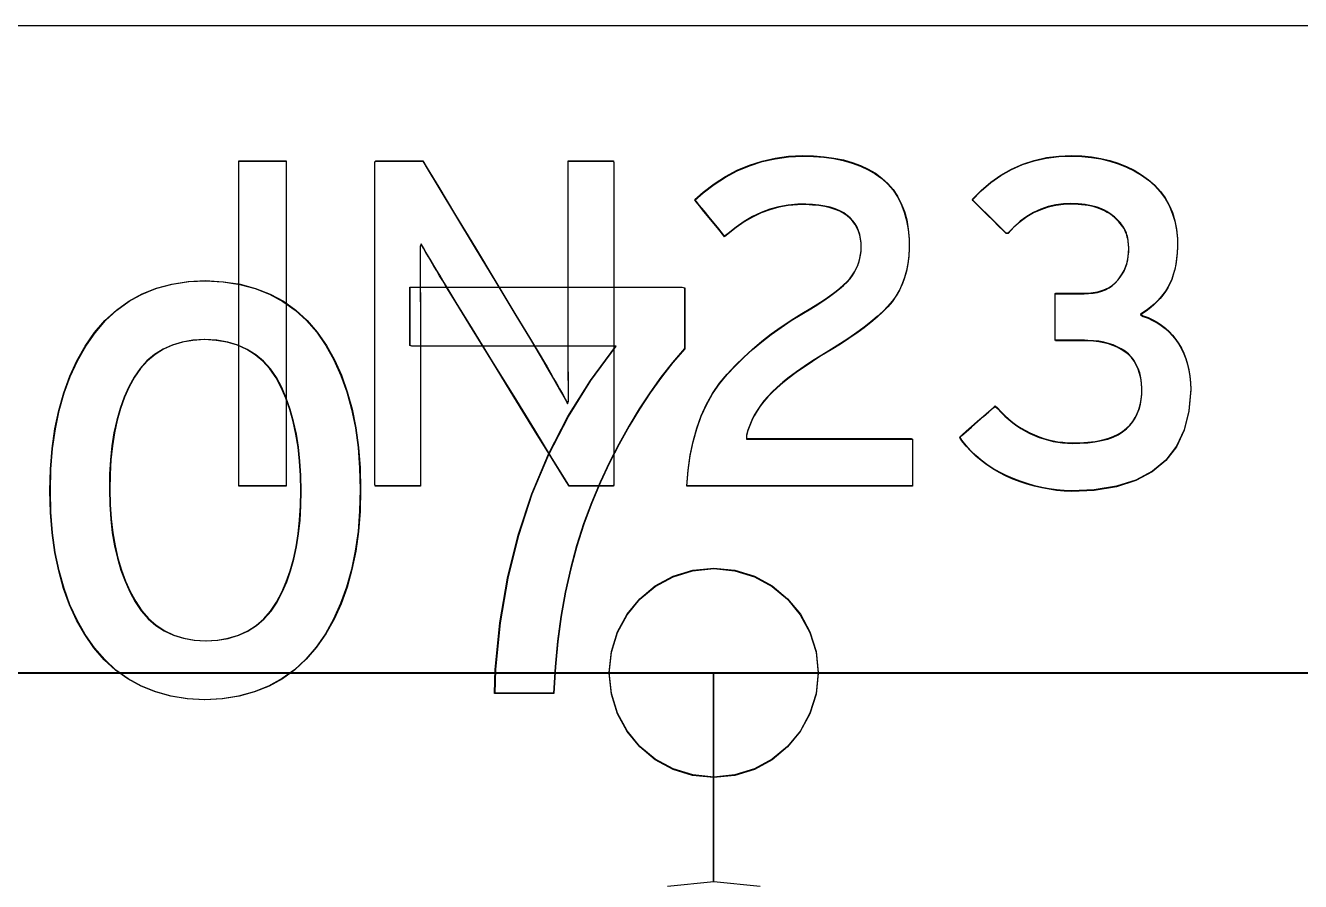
# Model space of a CAD drawing. Extents: x 1 to 47.7, y 0.2 to 35.
# Drawn here: x 41.6067 to 41.9118, y 12.1399 to 12.3447 of the extents above; entities that cross this region are included whole.
import ezdxf

# ---------------------------------------------------------------- set-up
doc = ezdxf.new("R2010")
doc.units = 0
doc.header["$MEASUREMENT"] = 0
for name, color, linetype in [('5_1___24__TARGET_LEDS___12', 7, 'CONTINUOUS'), ('6_2___8__INDEPENDENT_INPUT', 7, 'CONTINUOUS'), ('6_3___8__OPTOISO_INDEPENDE', 7, 'CONTINUOUS'), ('6_4___24__OPTOISO_INDEPEND', 7, 'CONTINUOUS'), ('6_5___8__INDEPENDENT_INPUT', 7, 'CONTINUOUS'), ('6_6___8__INDEPENDENT_INPUT', 7, 'CONTINUOUS'), ('6_7___8__OPTOISO_INDEPENDE', 7, 'CONTINUOUS'), ('6_8___8__OPTOISO_INDEPENDE', 7, 'CONTINUOUS'), ('8_0_____DWG', 7, 'CONTINUOUS')]:
    doc.layers.add(name, color=color, linetype=linetype)

msp = doc.modelspace()

# ---------------------------------------------------------------- linework, layer by layer
at = {"layer": '5_1___24__TARGET_LEDS___12'}
for points in [[(41.6578, 12.2345), (41.6578, 12.31225), (41.66908, 12.31225), (41.66908, 12.2345), (41.6578, 12.2345)], [(41.47141, 12.1398), (41.47141, 12.18979), (41.7714, 12.18977)], [(41.7714, 12.1398), (41.7714, 12.18979), (42.0714, 12.18977)]]:
    msp.add_lwpolyline(points, dxfattribs=at)
for points in [[(41.73679, 12.2345), (41.73569, 12.23628), (41.73277, 12.24103), (41.72857, 12.24786), (41.72362, 12.2559), (41.71848, 12.26424), (41.7137, 12.27202), (41.7098, 12.27835), (41.70735, 12.28234), (41.70656, 12.28363), (41.70583, 12.28484), (41.70512, 12.28603), (41.70444, 12.28717), (41.70378, 12.28829), (41.70314, 12.28937), (41.70253, 12.29042), (41.70194, 12.29143), (41.70138, 12.29241), (41.70115, 12.29178), (41.70115, 12.28991), (41.70115, 12.28798), (41.70116, 12.28599), (41.70117, 12.28394), (41.70119, 12.28183), (41.7012, 12.27966), (41.70122, 12.27743), (41.70125, 12.27514), (41.70125, 12.27371), (41.70125, 12.2701), (41.70125, 12.26465), (41.70125, 12.25811), (41.70125, 12.2512), (41.70125, 12.24466), (41.70125, 12.23922), (41.70125, 12.2356), (41.70124, 12.2345), (41.70074, 12.2345), (41.69959, 12.2345), (41.69801, 12.2345), (41.69618, 12.2345), (41.69431, 12.2345), (41.69259, 12.2345), (41.69123, 12.2345), (41.69043, 12.2345), (41.69029, 12.23505), (41.69029, 12.24009), (41.69029, 12.24925), (41.69029, 12.26114), (41.69029, 12.27433), (41.69029, 12.28743), (41.69029, 12.29901), (41.69029, 12.30767), (41.69029, 12.312), (41.69051, 12.31225), (41.69146, 12.31225), (41.69295, 12.31225), (41.69479, 12.31225), (41.69676, 12.31225), (41.69865, 12.31225), (41.70027, 12.31225), (41.70139, 12.31225), (41.70181, 12.31225), (41.70285, 12.31052), (41.70564, 12.3059), (41.70965, 12.29925), (41.71436, 12.29143), (41.71926, 12.28331), (41.72383, 12.27574), (41.72754, 12.26958), (41.72988, 12.2657), (41.73067, 12.26438), (41.73152, 12.26293), (41.73232, 12.26154), (41.7331, 12.26019), (41.73383, 12.2589), (41.73454, 12.25766), (41.7352, 12.25646), (41.73584, 12.25532), (41.73644, 12.25422), (41.73667, 12.25485), (41.73665, 12.25678), (41.73663, 12.25876), (41.73661, 12.26079), (41.7366, 12.26289), (41.73659, 12.26503), (41.73658, 12.26723), (41.73657, 12.26948), (41.73657, 12.27179), (41.73657, 12.27321), (41.73657, 12.27681), (41.73657, 12.28223), (41.73657, 12.28875), (41.73657, 12.29562), (41.73657, 12.30214), (41.73657, 12.30756), (41.73657, 12.31116), (41.73658, 12.31225), (41.73709, 12.31225), (41.73823, 12.31225), (41.73982, 12.31225), (41.74165, 12.31225), (41.74352, 12.31225), (41.74523, 12.31225), (41.74659, 12.31225), (41.7474, 12.31225), (41.74753, 12.3117), (41.74753, 12.30667), (41.74753, 12.2975), (41.74753, 12.28561), (41.74753, 12.27242), (41.74753, 12.25933), (41.74753, 12.24774), (41.74753, 12.23908), (41.74753, 12.23475), (41.74733, 12.2345), (41.74645, 12.2345), (41.74505, 12.2345), (41.74334, 12.2345), (41.7415, 12.2345), (41.73973, 12.2345), (41.73823, 12.2345), (41.73718, 12.2345)], [(41.76495, 12.2345), (41.76527, 12.23823), (41.76578, 12.24177), (41.76648, 12.24512), (41.76737, 12.24827), (41.76844, 12.25124), (41.7697, 12.25402), (41.77116, 12.2566), (41.77279, 12.259), (41.77462, 12.2612), (41.77657, 12.26327), (41.77861, 12.26527), (41.78072, 12.2672), (41.78291, 12.26905), (41.78518, 12.27082), (41.78754, 12.27252), (41.78997, 12.27415), (41.79249, 12.2757), (41.79468, 12.27699), (41.79631, 12.278), (41.7978, 12.27898), (41.79917, 12.27992), (41.8004, 12.28083), (41.80151, 12.28171), (41.80248, 12.28256), (41.80333, 12.28337), (41.80404, 12.28416), (41.80462, 12.28492), (41.80511, 12.28571), (41.80553, 12.2865), (41.80589, 12.28731), (41.80618, 12.28814), (41.80641, 12.28898), (41.80658, 12.28983), (41.80668, 12.2907), (41.80672, 12.29158), (41.80669, 12.29263), (41.80657, 12.29364), (41.80637, 12.2946), (41.80608, 12.2955), (41.80571, 12.29635), (41.80526, 12.29714), (41.80472, 12.29788), (41.80409, 12.29856), (41.80338, 12.29919), (41.80253, 12.29978), (41.80157, 12.30029), (41.8005, 12.30074), (41.79931, 12.30111), (41.79801, 12.30141), (41.7966, 12.30164), (41.79507, 12.30179), (41.79343, 12.30188), (41.79151, 12.30187), (41.78923, 12.30166), (41.78701, 12.30126), (41.78485, 12.30067), (41.78275, 12.29989), (41.7807, 12.29892), (41.77871, 12.29776), (41.77678, 12.2964), (41.7749, 12.29486), (41.77401, 12.29422), (41.77349, 12.29485), (41.77262, 12.29593), (41.77151, 12.2973), (41.77029, 12.2988), (41.76909, 12.30027), (41.76805, 12.30156), (41.76728, 12.3025), (41.76691, 12.30295), (41.76887, 12.30472), (41.7715, 12.30673), (41.77422, 12.30848), (41.77705, 12.30998), (41.77997, 12.3112), (41.78299, 12.31217), (41.7861, 12.31287), (41.78932, 12.31332), (41.79263, 12.3135), (41.79528, 12.31343), (41.7978, 12.31323), (41.80019, 12.3129), (41.80244, 12.31244), (41.80455, 12.31184), (41.80653, 12.31111), (41.80838, 12.31025), (41.81009, 12.30926), (41.81167, 12.30812), (41.81309, 12.3068), (41.81434, 12.30534), (41.81541, 12.30374), (41.81631, 12.302), (41.81704, 12.30012), (41.81759, 12.29809), (41.81797, 12.29592), (41.81818, 12.29361), (41.81821, 12.29139), (41.8181, 12.2895), (41.81788, 12.28769), (41.81754, 12.28596), (41.81709, 12.28433), (41.81652, 12.28278), (41.81584, 12.28132), (41.81504, 12.27995), (41.81413, 12.27866), (41.81307, 12.27744), (41.81186, 12.27621), (41.81051, 12.27497), (41.80903, 12.2737), (41.80741, 12.27243), (41.80565, 12.27114), (41.80376, 12.26983), (41.80173, 12.2685), (41.79957, 12.26717), (41.79724, 12.26575), (41.79506, 12.26436), (41.79304, 12.26301), (41.79119, 12.26172), (41.7895, 12.26046), (41.78796, 12.25925), (41.7866, 12.25808), (41.78539, 12.25696), (41.78434, 12.25587), (41.78341, 12.25477), (41.78256, 12.25366), (41.7818, 12.25252), (41.78113, 12.25137), (41.78053, 12.25021), (41.78003, 12.24902), (41.77961, 12.24782), (41.77927, 12.2466), (41.77926, 12.24578), (41.78157, 12.24578), (41.78605, 12.24578), (41.79198, 12.24578), (41.79866, 12.24578), (41.80538, 12.24578), (41.81143, 12.24578), (41.8161, 12.24578), (41.81869, 12.24578), (41.81898, 12.24565), (41.81898, 12.24484), (41.81898, 12.24347), (41.81898, 12.24173), (41.81898, 12.23982), (41.81898, 12.23795), (41.81898, 12.23631), (41.81898, 12.2351), (41.81898, 12.23453), (41.81779, 12.2345), (41.81323, 12.2345), (41.80617, 12.2345), (41.79757, 12.2345), (41.78838, 12.2345), (41.77957, 12.2345), (41.77208, 12.2345), (41.76689, 12.2345)], [(41.88558, 12.25759), (41.88514, 12.25244), (41.884, 12.2479), (41.88216, 12.24397), (41.87962, 12.24065), (41.87638, 12.23795), (41.87245, 12.23586), (41.86781, 12.23438), (41.86248, 12.23351), (41.85709, 12.23326), (41.85527, 12.23335), (41.85346, 12.23352), (41.85168, 12.23377), (41.84991, 12.23409), (41.84816, 12.2345), (41.84644, 12.23499), (41.84473, 12.23556), (41.84304, 12.23621), (41.84138, 12.23694), (41.83977, 12.23777), (41.83824, 12.23866), (41.83679, 12.23961), (41.83543, 12.24063), (41.83415, 12.24172), (41.83295, 12.24288), (41.83183, 12.2441), (41.8308, 12.24538), (41.8303, 12.2462), (41.83084, 12.24667), (41.83183, 12.24754), (41.83311, 12.24866), (41.83455, 12.24991), (41.83598, 12.25117), (41.83727, 12.25229), (41.83825, 12.25315), (41.8388, 12.25362), (41.83933, 12.25311), (41.8402, 12.25216), (41.84109, 12.25127), (41.84201, 12.25044), (41.84297, 12.24966), (41.84395, 12.24894), (41.84496, 12.24828), (41.846, 12.24768), (41.84707, 12.24713), (41.84818, 12.24664), (41.8493, 12.2462), (41.85042, 12.24583), (41.85154, 12.2455), (41.85267, 12.24524), (41.8538, 12.24503), (41.85493, 12.24488), (41.85607, 12.24479), (41.8572, 12.24475), (41.85907, 12.24478), (41.86093, 12.2449), (41.86266, 12.24511), (41.86425, 12.24541), (41.86571, 12.2458), (41.86703, 12.24627), (41.86822, 12.24684), (41.86928, 12.24749), (41.8702, 12.24824), (41.87098, 12.24902), (41.87167, 12.24987), (41.87227, 12.2508), (41.87278, 12.25179), (41.87319, 12.25285), (41.8735, 12.25398), (41.87373, 12.25518), (41.87385, 12.25645), (41.87388, 12.25778), (41.8738, 12.2591), (41.87362, 12.26033), (41.87335, 12.26148), (41.873, 12.26255), (41.87255, 12.26354), (41.87201, 12.26445), (41.87138, 12.26528), (41.87066, 12.26603), (41.86984, 12.26669), (41.86894, 12.26726), (41.86798, 12.26776), (41.86696, 12.26819), (41.86588, 12.26855), (41.86475, 12.26883), (41.86355, 12.26905), (41.8623, 12.2692), (41.86098, 12.26928), (41.86015, 12.26929), (41.85971, 12.26929), (41.8589, 12.26929), (41.85785, 12.26929), (41.85668, 12.26929), (41.85551, 12.26929), (41.85446, 12.26929), (41.85365, 12.26929), (41.85321, 12.26929), (41.85316, 12.26942), (41.85316, 12.27023), (41.85316, 12.27159), (41.85316, 12.27331), (41.85316, 12.2752), (41.85316, 12.27706), (41.85316, 12.27869), (41.85316, 12.27991), (41.85316, 12.28052), (41.85329, 12.28056), (41.85384, 12.28056), (41.85472, 12.28056), (41.8558, 12.28056), (41.85697, 12.28056), (41.8581, 12.28056), (41.85908, 12.28056), (41.85979, 12.28056), (41.8601, 12.28056), (41.86112, 12.28059), (41.86224, 12.2807), (41.86329, 12.28089), (41.86428, 12.28117), (41.86519, 12.28153), (41.86604, 12.28197), (41.86681, 12.28249), (41.86752, 12.28309), (41.86816, 12.28378), (41.86871, 12.28449), (41.8692, 12.28523), (41.86962, 12.286), (41.86997, 12.28681), (41.87025, 12.28766), (41.87047, 12.28854), (41.87063, 12.28946), (41.87072, 12.29041), (41.87074, 12.29131), (41.87073, 12.29169), (41.87071, 12.29208), (41.87068, 12.29248), (41.87063, 12.29288), (41.87057, 12.29329), (41.87049, 12.2937), (41.8704, 12.29412), (41.8703, 12.29455), (41.87018, 12.29498), (41.86999, 12.2954), (41.86978, 12.29581), (41.86955, 12.29622), (41.8693, 12.29661), (41.86902, 12.297), (41.86872, 12.29737), (41.8684, 12.29774), (41.86806, 12.29809), (41.86769, 12.29845), (41.8673, 12.29882), (41.86688, 12.29917), (41.86643, 12.2995), (41.86596, 12.29982), (41.86546, 12.30012), (41.86493, 12.3004), (41.86438, 12.30067), (41.8638, 12.30092), (41.86317, 12.30114), (41.86251, 12.30134), (41.8618, 12.30151), (41.86106, 12.30165), (41.86028, 12.30177), (41.85947, 12.30187), (41.85862, 12.30194), (41.85773, 12.30198), (41.85681, 12.302), (41.85515, 12.30194), (41.85326, 12.30169), (41.85143, 12.30127), (41.84967, 12.30067), (41.84798, 12.29989), (41.84635, 12.29893), (41.84478, 12.29779), (41.84328, 12.29647), (41.84185, 12.29497), (41.84143, 12.29496), (41.8407, 12.29568), (41.8396, 12.29676), (41.83827, 12.29807), (41.83686, 12.29945), (41.83551, 12.30078), (41.83437, 12.3019), (41.83358, 12.30268), (41.83328, 12.30297), (41.83545, 12.30519), (41.83775, 12.30715), (41.84016, 12.30885), (41.84269, 12.31028), (41.84535, 12.31145), (41.84812, 12.31235), (41.85102, 12.313), (41.85404, 12.31338), (41.85707, 12.3135), (41.85949, 12.31341), (41.86181, 12.31318), (41.86404, 12.31281), (41.86618, 12.31231), (41.86823, 12.31167), (41.87018, 12.31089), (41.87203, 12.30997), (41.8738, 12.30891), (41.87546, 12.30771), (41.87697, 12.30638), (41.87829, 12.30493), (41.87943, 12.30335), (41.88039, 12.30166), (41.88117, 12.29985), (41.88176, 12.29791), (41.88218, 12.29586), (41.88241, 12.29368), (41.88244, 12.29173), (41.88235, 12.29024), (41.8822, 12.28883), (41.88199, 12.28749), (41.88173, 12.28624), (41.8814, 12.28505), (41.88102, 12.28395), (41.88058, 12.28292), (41.88007, 12.28197), (41.87951, 12.28108), (41.87889, 12.28023), (41.87823, 12.27943), (41.87754, 12.27867), (41.87682, 12.27795), (41.87606, 12.27728), (41.87526, 12.27666), (41.87443, 12.27607), (41.87356, 12.27554), (41.87418, 12.27513), (41.87536, 12.27471), (41.87647, 12.2742), (41.87754, 12.27362), (41.87854, 12.27296), (41.87949, 12.27221), (41.88039, 12.27139), (41.88123, 12.27049), (41.88201, 12.26951), (41.88274, 12.26848), (41.88339, 12.26737), (41.88395, 12.2662), (41.88443, 12.26495), (41.88482, 12.26362), (41.88514, 12.26222), (41.88537, 12.26075), (41.88551, 12.25921)], [(41.79641, 12.18979), (41.79591, 12.18475), (41.79445, 12.18005), (41.79214, 12.17581), (41.78909, 12.17211), (41.78539, 12.16906), (41.78115, 12.16675), (41.77646, 12.1653), (41.77143, 12.16479), (41.76638, 12.1653), (41.76168, 12.16675), (41.75744, 12.16906), (41.75374, 12.17211), (41.75068, 12.17581), (41.74838, 12.18005), (41.74693, 12.18475), (41.74642, 12.18979), (41.74693, 12.19482), (41.74838, 12.19952), (41.75068, 12.20376), (41.75374, 12.20746), (41.75744, 12.21051), (41.76168, 12.21282), (41.76638, 12.21427), (41.77143, 12.21478), (41.77646, 12.21427), (41.78115, 12.21282), (41.78539, 12.21051), (41.78909, 12.20746), (41.79214, 12.20376), (41.79445, 12.19952), (41.79591, 12.19482)]]:
    msp.add_lwpolyline(points, close=True, dxfattribs=at)
at = {"layer": '6_2___8__INDEPENDENT_INPUT'}
for points in [[(41.68693, 12.2337), (41.6868, 12.22856), (41.68641, 12.22365), (41.68576, 12.21898), (41.68485, 12.21455), (41.68368, 12.21035), (41.68225, 12.2064), (41.68056, 12.20268), (41.6786, 12.19921), (41.67639, 12.19598), (41.67391, 12.19309), (41.67119, 12.19059), (41.66823, 12.18845), (41.66501, 12.18669), (41.66155, 12.1853), (41.65784, 12.18429), (41.65388, 12.18365), (41.64967, 12.18338), (41.64551, 12.18365), (41.6416, 12.18428), (41.63792, 12.18529), (41.63449, 12.18666), (41.63131, 12.1884), (41.62837, 12.19052), (41.62567, 12.193), (41.62322, 12.19586), (41.62101, 12.19904), (41.61906, 12.20247), (41.61737, 12.20614), (41.61594, 12.21007), (41.61477, 12.21424), (41.61386, 12.21866), (41.6132, 12.22334), (41.61281, 12.22826), (41.61268, 12.23343), (41.61282, 12.23859), (41.61321, 12.24352), (41.61387, 12.2482), (41.61479, 12.25264), (41.61598, 12.25684), (41.61743, 12.2608), (41.61914, 12.26452), (41.62112, 12.268), (41.62336, 12.27123), (41.62584, 12.27413), (41.62857, 12.27663), (41.63153, 12.27876), (41.63473, 12.28051), (41.63817, 12.28188), (41.64186, 12.28286), (41.64578, 12.28346), (41.64994, 12.28368), (41.65414, 12.28344), (41.6581, 12.28282), (41.6618, 12.28183), (41.66525, 12.28047), (41.66844, 12.27874), (41.67139, 12.27664), (41.67409, 12.27418), (41.67654, 12.27134), (41.67872, 12.26816), (41.68065, 12.26472), (41.68231, 12.26103), (41.68372, 12.25709), (41.68488, 12.25291), (41.68578, 12.24848), (41.68642, 12.2438), (41.6868, 12.23888)], [(41.76454, 12.26742), (41.76167, 12.26409), (41.7589, 12.26058), (41.75623, 12.25687), (41.75366, 12.25297), (41.75118, 12.24888), (41.7488, 12.24459), (41.74652, 12.24011), (41.74434, 12.23544), (41.74226, 12.23055), (41.74036, 12.22546), (41.73868, 12.22019), (41.73722, 12.21475), (41.73598, 12.20914), (41.73495, 12.20335), (41.73414, 12.19739), (41.73355, 12.19125), (41.73318, 12.18494), (41.73264, 12.18494), (41.73119, 12.18494), (41.72912, 12.18494), (41.72669, 12.18494), (41.7242, 12.18494), (41.72192, 12.18494), (41.72013, 12.18494), (41.7191, 12.18494), (41.71925, 12.19066), (41.72038, 12.20178), (41.72221, 12.21249), (41.72476, 12.22278), (41.72801, 12.23266), (41.73197, 12.24212), (41.73665, 12.25117), (41.74203, 12.25981), (41.74811, 12.26803), (41.74623, 12.26803), (41.7412, 12.26803), (41.73401, 12.26803), (41.72562, 12.26803), (41.71698, 12.26803), (41.70907, 12.26803), (41.70284, 12.26803), (41.69926, 12.26803), (41.69877, 12.26817), (41.69877, 12.26919), (41.69877, 12.27097), (41.69877, 12.27323), (41.69877, 12.2757), (41.69877, 12.2781), (41.69877, 12.28015), (41.69877, 12.28159), (41.69877, 12.28212), (41.70129, 12.28212), (41.70798, 12.28212), (41.71757, 12.28212), (41.72876, 12.28212), (41.74027, 12.28212), (41.75082, 12.28212), (41.75912, 12.28212), (41.76388, 12.28212), (41.76454, 12.28198), (41.76454, 12.28091), (41.76454, 12.27906), (41.76454, 12.2767), (41.76454, 12.27412), (41.76454, 12.27162), (41.76454, 12.26948), (41.76454, 12.26798)], [(41.6727, 12.23343), (41.67263, 12.23705), (41.67241, 12.24051), (41.67205, 12.24383), (41.67154, 12.24699), (41.67088, 12.25), (41.67008, 12.25285), (41.66913, 12.25556), (41.66804, 12.25811), (41.66678, 12.26048), (41.66532, 12.26259), (41.66366, 12.26441), (41.66181, 12.26597), (41.65977, 12.26724), (41.65754, 12.26824), (41.65511, 12.26897), (41.65249, 12.26941), (41.64967, 12.26959), (41.6469, 12.26942), (41.64432, 12.26897), (41.64194, 12.26826), (41.63973, 12.26727), (41.63772, 12.26601), (41.6359, 12.26448), (41.63427, 12.26268), (41.63283, 12.2606), (41.63156, 12.25827), (41.63044, 12.25578), (41.62948, 12.25311), (41.62867, 12.25029), (41.62801, 12.2473), (41.62751, 12.24415), (41.62715, 12.24083), (41.62696, 12.23735), (41.62691, 12.2337), (41.62699, 12.2301), (41.62722, 12.22666), (41.6276, 12.22337), (41.62814, 12.22024), (41.62882, 12.21726), (41.62967, 12.21445), (41.63066, 12.21178), (41.6318, 12.20928), (41.63309, 12.20689), (41.63455, 12.20471), (41.63619, 12.20282), (41.63802, 12.20121), (41.64004, 12.1999), (41.64223, 12.19886), (41.64462, 12.19812), (41.64719, 12.19766), (41.64994, 12.19748), (41.65276, 12.19766), (41.65537, 12.19811), (41.65779, 12.19885), (41.66001, 12.19987), (41.66203, 12.20117), (41.66386, 12.20275), (41.6655, 12.20462), (41.66693, 12.20677), (41.66816, 12.20913), (41.66923, 12.21161), (41.67015, 12.21424), (41.67093, 12.21704), (41.67157, 12.22), (41.67206, 12.22312), (41.67242, 12.2264), (41.67263, 12.22983)]]:
    msp.add_lwpolyline(points, close=True, dxfattribs=at)
at = {"layer": '6_3___8__OPTOISO_INDEPENDE'}
for points in [[(41.68693, 12.2337), (41.6868, 12.22856), (41.68641, 12.22365), (41.68576, 12.21898), (41.68485, 12.21455), (41.68368, 12.21035), (41.68225, 12.2064), (41.68056, 12.20268), (41.6786, 12.19921), (41.67639, 12.19598), (41.67391, 12.19309), (41.67119, 12.19059), (41.66823, 12.18845), (41.66501, 12.18669), (41.66155, 12.1853), (41.65784, 12.18429), (41.65388, 12.18365), (41.64967, 12.18338), (41.64551, 12.18365), (41.6416, 12.18428), (41.63792, 12.18529), (41.63449, 12.18666), (41.63131, 12.1884), (41.62837, 12.19052), (41.62567, 12.193), (41.62322, 12.19586), (41.62101, 12.19904), (41.61906, 12.20247), (41.61737, 12.20614), (41.61594, 12.21007), (41.61477, 12.21424), (41.61386, 12.21866), (41.6132, 12.22334), (41.61281, 12.22826), (41.61268, 12.23343), (41.61282, 12.23859), (41.61321, 12.24352), (41.61387, 12.2482), (41.61479, 12.25264), (41.61598, 12.25684), (41.61743, 12.2608), (41.61914, 12.26452), (41.62112, 12.268), (41.62336, 12.27123), (41.62584, 12.27413), (41.62857, 12.27663), (41.63153, 12.27876), (41.63473, 12.28051), (41.63817, 12.28188), (41.64186, 12.28286), (41.64578, 12.28346), (41.64994, 12.28368), (41.65414, 12.28344), (41.6581, 12.28282), (41.6618, 12.28183), (41.66525, 12.28047), (41.66844, 12.27874), (41.67139, 12.27664), (41.67409, 12.27418), (41.67654, 12.27134), (41.67872, 12.26816), (41.68065, 12.26472), (41.68231, 12.26103), (41.68372, 12.25709), (41.68488, 12.25291), (41.68578, 12.24848), (41.68642, 12.2438), (41.6868, 12.23888)], [(41.76454, 12.26742), (41.76167, 12.26409), (41.7589, 12.26058), (41.75623, 12.25687), (41.75366, 12.25297), (41.75118, 12.24888), (41.7488, 12.24459), (41.74652, 12.24011), (41.74434, 12.23544), (41.74226, 12.23055), (41.74036, 12.22546), (41.73868, 12.22019), (41.73722, 12.21475), (41.73598, 12.20914), (41.73495, 12.20335), (41.73414, 12.19739), (41.73355, 12.19125), (41.73318, 12.18494), (41.73264, 12.18494), (41.73119, 12.18494), (41.72912, 12.18494), (41.72669, 12.18494), (41.7242, 12.18494), (41.72192, 12.18494), (41.72013, 12.18494), (41.7191, 12.18494), (41.71925, 12.19066), (41.72038, 12.20178), (41.72221, 12.21249), (41.72476, 12.22278), (41.72801, 12.23266), (41.73197, 12.24212), (41.73665, 12.25117), (41.74203, 12.25981), (41.74811, 12.26803), (41.74623, 12.26803), (41.7412, 12.26803), (41.73401, 12.26803), (41.72562, 12.26803), (41.71698, 12.26803), (41.70907, 12.26803), (41.70284, 12.26803), (41.69926, 12.26803), (41.69877, 12.26817), (41.69877, 12.26919), (41.69877, 12.27097), (41.69877, 12.27323), (41.69877, 12.2757), (41.69877, 12.2781), (41.69877, 12.28015), (41.69877, 12.28159), (41.69877, 12.28212), (41.70129, 12.28212), (41.70798, 12.28212), (41.71757, 12.28212), (41.72876, 12.28212), (41.74027, 12.28212), (41.75082, 12.28212), (41.75912, 12.28212), (41.76388, 12.28212), (41.76454, 12.28198), (41.76454, 12.28091), (41.76454, 12.27906), (41.76454, 12.2767), (41.76454, 12.27412), (41.76454, 12.27162), (41.76454, 12.26948), (41.76454, 12.26798)], [(41.6727, 12.23343), (41.67263, 12.23705), (41.67241, 12.24051), (41.67205, 12.24383), (41.67154, 12.24699), (41.67088, 12.25), (41.67008, 12.25285), (41.66913, 12.25556), (41.66804, 12.25811), (41.66678, 12.26048), (41.66532, 12.26259), (41.66366, 12.26441), (41.66181, 12.26597), (41.65977, 12.26724), (41.65754, 12.26824), (41.65511, 12.26897), (41.65249, 12.26941), (41.64967, 12.26959), (41.6469, 12.26942), (41.64432, 12.26897), (41.64194, 12.26826), (41.63973, 12.26727), (41.63772, 12.26601), (41.6359, 12.26448), (41.63427, 12.26268), (41.63283, 12.2606), (41.63156, 12.25827), (41.63044, 12.25578), (41.62948, 12.25311), (41.62867, 12.25029), (41.62801, 12.2473), (41.62751, 12.24415), (41.62715, 12.24083), (41.62696, 12.23735), (41.62691, 12.2337), (41.62699, 12.2301), (41.62722, 12.22666), (41.6276, 12.22337), (41.62814, 12.22024), (41.62882, 12.21726), (41.62967, 12.21445), (41.63066, 12.21178), (41.6318, 12.20928), (41.63309, 12.20689), (41.63455, 12.20471), (41.63619, 12.20282), (41.63802, 12.20121), (41.64004, 12.1999), (41.64223, 12.19886), (41.64462, 12.19812), (41.64719, 12.19766), (41.64994, 12.19748), (41.65276, 12.19766), (41.65537, 12.19811), (41.65779, 12.19885), (41.66001, 12.19987), (41.66203, 12.20117), (41.66386, 12.20275), (41.6655, 12.20462), (41.66693, 12.20677), (41.66816, 12.20913), (41.66923, 12.21161), (41.67015, 12.21424), (41.67093, 12.21704), (41.67157, 12.22), (41.67206, 12.22312), (41.67242, 12.2264), (41.67263, 12.22983)]]:
    msp.add_lwpolyline(points, close=True, dxfattribs=at)
at = {"layer": '6_4___24__OPTOISO_INDEPEND'}
for points in [[(41.65781, 12.23463), (41.65781, 12.31238), (41.66909, 12.31238), (41.66909, 12.23463), (41.65781, 12.23463)], [(41.47142, 12.13994), (41.47142, 12.18992), (41.77142, 12.1899)], [(41.77142, 12.13994), (41.77142, 12.18992), (42.07141, 12.1899)], [(41.76033, 12.13882), (41.77142, 12.13994), (41.78251, 12.13882)]]:
    msp.add_lwpolyline(points, dxfattribs=at)
for points in [[(41.7368, 12.23463), (41.73571, 12.23641), (41.73279, 12.24116), (41.72858, 12.24799), (41.72364, 12.25602), (41.7185, 12.26437), (41.71371, 12.27215), (41.70981, 12.27848), (41.70736, 12.28247), (41.70657, 12.28375), (41.70584, 12.28497), (41.70513, 12.28615), (41.70445, 12.2873), (41.70379, 12.28842), (41.70315, 12.2895), (41.70254, 12.29054), (41.70196, 12.29156), (41.70139, 12.29253), (41.70116, 12.2919), (41.70116, 12.29003), (41.70117, 12.2881), (41.70117, 12.28611), (41.70118, 12.28406), (41.7012, 12.28196), (41.70122, 12.27979), (41.70124, 12.27756), (41.70126, 12.27527), (41.70127, 12.27384), (41.70127, 12.27022), (41.70127, 12.26478), (41.70127, 12.25824), (41.70127, 12.25133), (41.70127, 12.24479), (41.70127, 12.23934), (41.70127, 12.23573), (41.70126, 12.23463), (41.70075, 12.23463), (41.6996, 12.23463), (41.69802, 12.23463), (41.69619, 12.23463), (41.69432, 12.23463), (41.69261, 12.23463), (41.69125, 12.23463), (41.69044, 12.23463), (41.69031, 12.23518), (41.69031, 12.24022), (41.69031, 12.24938), (41.69031, 12.26127), (41.69031, 12.27446), (41.69031, 12.28755), (41.69031, 12.29914), (41.69031, 12.3078), (41.69031, 12.31213), (41.69053, 12.31238), (41.69147, 12.31238), (41.69296, 12.31238), (41.6948, 12.31238), (41.69677, 12.31238), (41.69867, 12.31238), (41.70028, 12.31238), (41.7014, 12.31238), (41.70182, 12.31238), (41.70287, 12.31065), (41.70565, 12.30603), (41.70966, 12.29938), (41.71438, 12.29156), (41.71928, 12.28344), (41.72384, 12.27587), (41.72755, 12.26971), (41.7299, 12.26583), (41.73069, 12.2645), (41.73153, 12.26306), (41.73234, 12.26167), (41.73311, 12.26032), (41.73385, 12.25903), (41.73455, 12.25779), (41.73522, 12.25659), (41.73585, 12.25545), (41.73645, 12.25436), (41.73668, 12.25498), (41.73666, 12.25691), (41.73664, 12.25889), (41.73663, 12.26093), (41.73661, 12.26302), (41.7366, 12.26516), (41.73659, 12.26736), (41.73659, 12.26961), (41.73659, 12.27192), (41.73659, 12.27335), (41.73659, 12.27695), (41.73659, 12.28237), (41.73659, 12.28888), (41.73659, 12.29576), (41.73659, 12.30227), (41.73659, 12.30769), (41.73659, 12.31129), (41.73659, 12.31238), (41.7371, 12.31238), (41.73825, 12.31238), (41.73983, 12.31238), (41.74166, 12.31238), (41.74353, 12.31238), (41.74525, 12.31238), (41.7466, 12.31238), (41.74741, 12.31238), (41.74755, 12.31183), (41.74755, 12.30679), (41.74755, 12.29763), (41.74755, 12.28574), (41.74755, 12.27255), (41.74755, 12.25946), (41.74755, 12.24787), (41.74755, 12.23921), (41.74755, 12.23488), (41.74734, 12.23463), (41.74646, 12.23463), (41.74507, 12.23463), (41.74335, 12.23463), (41.74152, 12.23463), (41.73975, 12.23463), (41.73824, 12.23463), (41.73719, 12.23463)], [(41.76496, 12.23463), (41.76528, 12.23836), (41.76579, 12.2419), (41.76649, 12.24524), (41.76738, 12.2484), (41.76845, 12.25137), (41.76972, 12.25414), (41.77117, 12.25673), (41.77281, 12.25913), (41.77463, 12.26133), (41.77659, 12.2634), (41.77862, 12.2654), (41.78073, 12.26733), (41.78292, 12.26918), (41.7852, 12.27096), (41.78755, 12.27266), (41.78998, 12.27428), (41.7925, 12.27584), (41.7947, 12.27712), (41.79632, 12.27813), (41.79782, 12.27911), (41.79918, 12.28005), (41.80042, 12.28096), (41.80152, 12.28184), (41.8025, 12.28269), (41.80334, 12.2835), (41.80406, 12.28428), (41.80463, 12.28505), (41.80512, 12.28583), (41.80554, 12.28663), (41.8059, 12.28744), (41.8062, 12.28827), (41.80643, 12.28911), (41.80659, 12.28996), (41.8067, 12.29083), (41.80674, 12.29171), (41.8067, 12.29276), (41.80658, 12.29377), (41.80638, 12.29473), (41.8061, 12.29563), (41.80573, 12.29648), (41.80527, 12.29727), (41.80473, 12.29801), (41.80411, 12.29869), (41.80339, 12.29932), (41.80255, 12.29991), (41.80158, 12.30042), (41.80051, 12.30087), (41.79932, 12.30124), (41.79802, 12.30154), (41.79661, 12.30177), (41.79508, 12.30192), (41.79345, 12.30201), (41.79152, 12.30199), (41.78924, 12.30179), (41.78703, 12.30139), (41.78487, 12.3008), (41.78276, 12.30002), (41.78072, 12.29904), (41.77873, 12.29788), (41.77679, 12.29653), (41.77492, 12.29499), (41.77402, 12.29435), (41.7735, 12.29498), (41.77263, 12.29606), (41.77152, 12.29743), (41.7703, 12.29892), (41.76911, 12.3004), (41.76806, 12.30169), (41.76729, 12.30263), (41.76693, 12.30308), (41.76889, 12.30485), (41.77151, 12.30686), (41.77424, 12.30861), (41.77706, 12.3101), (41.77998, 12.31133), (41.783, 12.3123), (41.78612, 12.313), (41.78933, 12.31345), (41.79264, 12.31363), (41.7953, 12.31356), (41.79782, 12.31336), (41.8002, 12.31303), (41.80245, 12.31257), (41.80456, 12.31197), (41.80654, 12.31124), (41.80839, 12.31038), (41.81011, 12.30938), (41.81169, 12.30825), (41.8131, 12.30693), (41.81435, 12.30547), (41.81542, 12.30388), (41.81632, 12.30213), (41.81705, 12.30025), (41.8176, 12.29822), (41.81799, 12.29605), (41.8182, 12.29374), (41.81823, 12.29152), (41.81812, 12.28962), (41.81789, 12.28781), (41.81756, 12.28609), (41.8171, 12.28446), (41.81653, 12.28291), (41.81585, 12.28145), (41.81506, 12.28008), (41.81414, 12.2788), (41.81308, 12.27758), (41.81187, 12.27634), (41.81053, 12.2751), (41.80904, 12.27383), (41.80742, 12.27256), (41.80567, 12.27126), (41.80377, 12.26996), (41.80174, 12.26863), (41.79958, 12.26729), (41.79726, 12.26587), (41.79507, 12.26449), (41.79305, 12.26314), (41.7912, 12.26184), (41.7895, 12.26059), (41.78797, 12.25938), (41.7866, 12.25821), (41.7854, 12.25709), (41.78436, 12.256), (41.78343, 12.2549), (41.78258, 12.25379), (41.78182, 12.25265), (41.78114, 12.2515), (41.78055, 12.25034), (41.78005, 12.24915), (41.77962, 12.24795), (41.77929, 12.24673), (41.77928, 12.24591), (41.78159, 12.24591), (41.78606, 12.24591), (41.792, 12.24591), (41.79867, 12.24591), (41.80539, 12.24591), (41.81144, 12.24591), (41.81611, 12.24591), (41.8187, 12.24591), (41.819, 12.24578), (41.819, 12.24497), (41.819, 12.2436), (41.819, 12.24186), (41.819, 12.23995), (41.819, 12.23808), (41.819, 12.23644), (41.819, 12.23523), (41.819, 12.23465), (41.8178, 12.23463), (41.81325, 12.23463), (41.80619, 12.23463), (41.79759, 12.23463), (41.7884, 12.23463), (41.77958, 12.23463), (41.7721, 12.23463), (41.7669, 12.23463)], [(41.88559, 12.25772), (41.88515, 12.25257), (41.88401, 12.24803), (41.88217, 12.2441), (41.87963, 12.24078), (41.8764, 12.23808), (41.87246, 12.23599), (41.86783, 12.23451), (41.86249, 12.23364), (41.85711, 12.23339), (41.85528, 12.23348), (41.85348, 12.23365), (41.85169, 12.2339), (41.84992, 12.23422), (41.84818, 12.23463), (41.84645, 12.23512), (41.84474, 12.23569), (41.84306, 12.23634), (41.84139, 12.23707), (41.83978, 12.23789), (41.83825, 12.23878), (41.83681, 12.23974), (41.83544, 12.24076), (41.83416, 12.24185), (41.83296, 12.243), (41.83184, 12.24422), (41.83081, 12.24551), (41.83031, 12.24633), (41.83085, 12.2468), (41.83184, 12.24766), (41.83313, 12.24879), (41.83456, 12.25004), (41.83599, 12.25129), (41.83728, 12.25242), (41.83827, 12.25328), (41.83881, 12.25375), (41.83935, 12.25324), (41.84021, 12.25229), (41.8411, 12.2514), (41.84203, 12.25057), (41.84298, 12.24979), (41.84396, 12.24907), (41.84497, 12.24841), (41.84601, 12.2478), (41.84708, 12.24726), (41.84819, 12.24677), (41.84931, 12.24633), (41.85043, 12.24595), (41.85156, 12.24563), (41.85269, 12.24537), (41.85381, 12.24516), (41.85495, 12.24501), (41.85608, 12.24492), (41.85722, 12.24488), (41.85908, 12.24491), (41.86095, 12.24503), (41.86267, 12.24524), (41.86426, 12.24554), (41.86572, 12.24593), (41.86705, 12.2464), (41.86824, 12.24697), (41.86929, 12.24762), (41.87021, 12.24837), (41.871, 12.24915), (41.87169, 12.25), (41.87229, 12.25092), (41.87279, 12.25192), (41.8732, 12.25298), (41.87352, 12.25411), (41.87374, 12.25531), (41.87387, 12.25658), (41.8739, 12.25791), (41.87381, 12.25922), (41.87363, 12.26046), (41.87337, 12.26161), (41.87301, 12.26268), (41.87256, 12.26367), (41.87202, 12.26458), (41.8714, 12.26541), (41.87067, 12.26616), (41.86986, 12.26682), (41.86896, 12.26739), (41.868, 12.26789), (41.86698, 12.26832), (41.8659, 12.26868), (41.86476, 12.26896), (41.86356, 12.26918), (41.86231, 12.26933), (41.86099, 12.2694), (41.86017, 12.26942), (41.85972, 12.26942), (41.85892, 12.26942), (41.85786, 12.26942), (41.85669, 12.26942), (41.85552, 12.26942), (41.85446, 12.26942), (41.85365, 12.26942), (41.85321, 12.26942), (41.85316, 12.26955), (41.85316, 12.27035), (41.85316, 12.27171), (41.85316, 12.27344), (41.85316, 12.27532), (41.85316, 12.27718), (41.85316, 12.27882), (41.85316, 12.28004), (41.85316, 12.28065), (41.85329, 12.28069), (41.85384, 12.28069), (41.85472, 12.28069), (41.85581, 12.28069), (41.85698, 12.28069), (41.85811, 12.28069), (41.8591, 12.28069), (41.8598, 12.28069), (41.86012, 12.28069), (41.86114, 12.28072), (41.86226, 12.28083), (41.86331, 12.28102), (41.86429, 12.2813), (41.8652, 12.28165), (41.86605, 12.28209), (41.86683, 12.28262), (41.86754, 12.28322), (41.86818, 12.28391), (41.86873, 12.28462), (41.86921, 12.28536), (41.86963, 12.28613), (41.86998, 12.28695), (41.87027, 12.28779), (41.87049, 12.28867), (41.87064, 12.28959), (41.87073, 12.29054), (41.87075, 12.29144), (41.87075, 12.29182), (41.87072, 12.29221), (41.87069, 12.29261), (41.87064, 12.29301), (41.87058, 12.29342), (41.8705, 12.29383), (41.87042, 12.29425), (41.87032, 12.29468), (41.87019, 12.29511), (41.87, 12.29553), (41.86979, 12.29594), (41.86956, 12.29635), (41.86931, 12.29674), (41.86903, 12.29713), (41.86874, 12.2975), (41.86842, 12.29787), (41.86807, 12.29822), (41.86771, 12.29858), (41.86731, 12.29895), (41.86689, 12.2993), (41.86645, 12.29963), (41.86597, 12.29995), (41.86547, 12.30025), (41.86495, 12.30053), (41.86439, 12.3008), (41.86381, 12.30105), (41.86319, 12.30127), (41.86252, 12.30146), (41.86181, 12.30163), (41.86107, 12.30178), (41.8603, 12.3019), (41.85948, 12.30199), (41.85863, 12.30206), (41.85775, 12.30211), (41.85682, 12.30213), (41.85516, 12.30207), (41.85327, 12.30182), (41.85145, 12.3014), (41.84968, 12.3008), (41.84799, 12.30002), (41.84636, 12.29906), (41.84479, 12.29792), (41.84329, 12.2966), (41.84186, 12.2951), (41.84144, 12.29509), (41.84071, 12.29581), (41.83961, 12.29689), (41.83828, 12.2982), (41.83687, 12.29958), (41.83552, 12.30091), (41.83438, 12.30203), (41.83359, 12.30281), (41.83329, 12.3031), (41.83547, 12.30532), (41.83776, 12.30728), (41.84017, 12.30897), (41.84271, 12.31041), (41.84536, 12.31158), (41.84814, 12.31248), (41.85103, 12.31313), (41.85405, 12.31351), (41.85708, 12.31362), (41.8595, 12.31354), (41.86182, 12.31331), (41.86406, 12.31294), (41.86619, 12.31244), (41.86824, 12.3118), (41.87019, 12.31102), (41.87205, 12.3101), (41.87381, 12.30904), (41.87548, 12.30784), (41.87698, 12.30651), (41.87831, 12.30506), (41.87945, 12.30348), (41.88041, 12.30179), (41.88118, 12.29998), (41.88178, 12.29804), (41.88219, 12.29599), (41.88242, 12.29381), (41.88245, 12.29185), (41.88236, 12.29037), (41.88221, 12.28896), (41.88201, 12.28762), (41.88174, 12.28637), (41.88141, 12.28518), (41.88103, 12.28408), (41.88059, 12.28305), (41.88009, 12.2821), (41.87952, 12.28121), (41.8789, 12.28036), (41.87825, 12.27956), (41.87756, 12.2788), (41.87683, 12.27808), (41.87607, 12.27741), (41.87527, 12.27679), (41.87444, 12.27621), (41.87357, 12.27567), (41.87419, 12.27527), (41.87537, 12.27484), (41.87649, 12.27433), (41.87755, 12.27375), (41.87856, 12.27308), (41.87951, 12.27234), (41.88041, 12.27152), (41.88125, 12.27062), (41.88203, 12.26964), (41.88275, 12.26861), (41.8834, 12.26751), (41.88396, 12.26633), (41.88444, 12.26508), (41.88484, 12.26375), (41.88515, 12.26235), (41.88538, 12.26088), (41.88553, 12.25934)], [(41.79643, 12.18992), (41.79592, 12.18488), (41.79446, 12.18019), (41.79216, 12.17594), (41.7891, 12.17224), (41.7854, 12.16919), (41.78116, 12.16688), (41.77647, 12.16543), (41.77144, 12.16492), (41.7664, 12.16543), (41.7617, 12.16688), (41.75745, 12.16919), (41.75375, 12.17224), (41.7507, 12.17594), (41.74839, 12.18019), (41.74694, 12.18488), (41.74643, 12.18992), (41.74694, 12.19495), (41.74839, 12.19965), (41.7507, 12.20389), (41.75375, 12.20759), (41.75745, 12.21064), (41.7617, 12.21295), (41.7664, 12.21441), (41.77144, 12.21491), (41.77647, 12.21441), (41.78116, 12.21295), (41.7854, 12.21064), (41.7891, 12.20759), (41.79216, 12.20389), (41.79446, 12.19965), (41.79592, 12.19495)]]:
    msp.add_lwpolyline(points, close=True, dxfattribs=at)
at = {"layer": '6_5___8__INDEPENDENT_INPUT'}
for points in [[(41.68682, 12.23372), (41.68669, 12.22857), (41.6863, 12.22366), (41.68565, 12.21899), (41.68474, 12.21456), (41.68357, 12.21037), (41.68214, 12.20641), (41.68045, 12.2027), (41.6785, 12.19922), (41.67628, 12.19599), (41.67381, 12.19311), (41.67109, 12.1906), (41.66812, 12.18847), (41.6649, 12.1867), (41.66144, 12.18532), (41.65773, 12.1843), (41.65377, 12.18366), (41.64956, 12.1834), (41.6454, 12.18366), (41.64149, 12.1843), (41.63782, 12.1853), (41.63439, 12.18667), (41.6312, 12.18842), (41.62826, 12.19053), (41.62556, 12.19302), (41.62311, 12.19587), (41.6209, 12.19905), (41.61895, 12.20248), (41.61726, 12.20616), (41.61583, 12.21008), (41.61466, 12.21425), (41.61375, 12.21868), (41.6131, 12.22335), (41.61271, 12.22827), (41.61258, 12.23345), (41.61271, 12.23861), (41.6131, 12.24353), (41.61376, 12.24821), (41.61468, 12.25265), (41.61587, 12.25685), (41.61732, 12.26081), (41.61903, 12.26453), (41.62101, 12.26801), (41.62325, 12.27125), (41.62573, 12.27414), (41.62846, 12.27665), (41.63142, 12.27878), (41.63462, 12.28052), (41.63806, 12.28189), (41.64175, 12.28287), (41.64567, 12.28348), (41.64983, 12.2837), (41.65404, 12.28345), (41.65799, 12.28283), (41.66169, 12.28184), (41.66514, 12.28048), (41.66834, 12.27876), (41.67128, 12.27666), (41.67398, 12.27419), (41.67643, 12.27135), (41.67862, 12.26817), (41.68054, 12.26473), (41.6822, 12.26104), (41.68361, 12.25711), (41.68477, 12.25293), (41.68567, 12.24849), (41.68631, 12.24382), (41.68669, 12.23889)], [(41.76443, 12.26743), (41.76156, 12.26411), (41.75879, 12.26059), (41.75612, 12.25689), (41.75355, 12.25299), (41.75107, 12.24889), (41.74869, 12.2446), (41.74641, 12.24012), (41.74423, 12.23545), (41.74215, 12.23056), (41.74025, 12.22547), (41.73857, 12.22021), (41.73711, 12.21477), (41.73587, 12.20915), (41.73484, 12.20337), (41.73403, 12.1974), (41.73344, 12.19127), (41.73307, 12.18496), (41.73253, 12.18496), (41.73108, 12.18496), (41.72901, 12.18496), (41.72659, 12.18496), (41.7241, 12.18496), (41.72181, 12.18496), (41.72002, 12.18496), (41.71899, 12.18496), (41.71914, 12.19067), (41.72027, 12.2018), (41.7221, 12.2125), (41.72465, 12.2228), (41.7279, 12.23267), (41.73186, 12.24214), (41.73654, 12.25119), (41.74192, 12.25982), (41.74801, 12.26804), (41.74612, 12.26804), (41.7411, 12.26804), (41.73391, 12.26804), (41.72551, 12.26804), (41.71687, 12.26804), (41.70896, 12.26804), (41.70273, 12.26804), (41.69915, 12.26804), (41.69866, 12.26818), (41.69866, 12.2692), (41.69866, 12.27098), (41.69866, 12.27324), (41.69866, 12.27571), (41.69866, 12.27811), (41.69866, 12.28016), (41.69866, 12.2816), (41.69866, 12.28214), (41.70118, 12.28214), (41.70787, 12.28214), (41.71746, 12.28214), (41.72865, 12.28214), (41.74016, 12.28214), (41.75071, 12.28214), (41.75901, 12.28214), (41.76378, 12.28214), (41.76443, 12.28199), (41.76443, 12.28093), (41.76443, 12.27907), (41.76443, 12.27671), (41.76443, 12.27414), (41.76443, 12.27163), (41.76443, 12.26949), (41.76443, 12.26799)], [(41.67259, 12.23345), (41.67252, 12.23706), (41.6723, 12.24053), (41.67194, 12.24384), (41.67143, 12.247), (41.67077, 12.25001), (41.66997, 12.25287), (41.66903, 12.25557), (41.66793, 12.25812), (41.66667, 12.26049), (41.66521, 12.2626), (41.66355, 12.26443), (41.66171, 12.26598), (41.65966, 12.26726), (41.65743, 12.26826), (41.655, 12.26898), (41.65238, 12.26943), (41.64956, 12.2696), (41.6468, 12.26943), (41.64422, 12.26899), (41.64183, 12.26827), (41.63963, 12.26729), (41.63762, 12.26603), (41.63579, 12.2645), (41.63416, 12.26269), (41.63272, 12.26062), (41.63145, 12.25829), (41.63033, 12.25579), (41.62937, 12.25313), (41.62856, 12.2503), (41.6279, 12.24731), (41.6274, 12.24416), (41.62705, 12.24084), (41.62685, 12.23736), (41.6268, 12.23372), (41.62688, 12.23012), (41.62711, 12.22667), (41.62749, 12.22338), (41.62803, 12.22025), (41.62872, 12.21728), (41.62956, 12.21446), (41.63055, 12.2118), (41.63169, 12.20929), (41.63298, 12.2069), (41.63444, 12.20472), (41.63609, 12.20283), (41.63791, 12.20123), (41.63993, 12.19991), (41.64213, 12.19888), (41.64451, 12.19813), (41.64708, 12.19767), (41.64983, 12.1975), (41.65265, 12.19767), (41.65526, 12.19812), (41.65768, 12.19886), (41.6599, 12.19988), (41.66193, 12.20118), (41.66375, 12.20277), (41.66539, 12.20463), (41.66682, 12.20678), (41.66805, 12.20914), (41.66912, 12.21162), (41.67004, 12.21426), (41.67082, 12.21706), (41.67146, 12.22001), (41.67196, 12.22313), (41.67231, 12.22641), (41.67252, 12.22985)]]:
    msp.add_lwpolyline(points, close=True, dxfattribs=at)
at = {"layer": '6_6___8__INDEPENDENT_INPUT'}
for points in [[(41.68693, 12.23371), (41.6868, 12.22856), (41.68641, 12.22366), (41.68576, 12.21899), (41.68485, 12.21455), (41.68368, 12.21036), (41.68225, 12.20641), (41.68056, 12.20269), (41.6786, 12.19921), (41.67639, 12.19598), (41.67391, 12.1931), (41.67119, 12.19059), (41.66823, 12.18846), (41.66501, 12.1867), (41.66155, 12.18531), (41.65784, 12.1843), (41.65388, 12.18366), (41.64967, 12.18339), (41.64551, 12.18365), (41.6416, 12.18429), (41.63792, 12.18529), (41.63449, 12.18667), (41.63131, 12.18841), (41.62837, 12.19052), (41.62567, 12.19301), (41.62322, 12.19586), (41.62101, 12.19905), (41.61906, 12.20247), (41.61737, 12.20615), (41.61594, 12.21007), (41.61477, 12.21425), (41.61386, 12.21867), (41.6132, 12.22334), (41.61281, 12.22827), (41.61268, 12.23344), (41.61282, 12.2386), (41.61321, 12.24352), (41.61387, 12.2482), (41.61479, 12.25265), (41.61598, 12.25685), (41.61743, 12.26081), (41.61914, 12.26453), (41.62112, 12.268), (41.62336, 12.27124), (41.62584, 12.27413), (41.62857, 12.27664), (41.63153, 12.27877), (41.63473, 12.28052), (41.63817, 12.28188), (41.64186, 12.28287), (41.64578, 12.28347), (41.64994, 12.28369), (41.65414, 12.28344), (41.6581, 12.28282), (41.6618, 12.28183), (41.66525, 12.28048), (41.66844, 12.27875), (41.67139, 12.27665), (41.67409, 12.27418), (41.67654, 12.27135), (41.67872, 12.26816), (41.68065, 12.26472), (41.68231, 12.26104), (41.68372, 12.2571), (41.68488, 12.25292), (41.68578, 12.24849), (41.68642, 12.24381), (41.6868, 12.23888)], [(41.76454, 12.26742), (41.76167, 12.2641), (41.7589, 12.26059), (41.75623, 12.25688), (41.75366, 12.25298), (41.75118, 12.24889), (41.7488, 12.2446), (41.74652, 12.24012), (41.74434, 12.23544), (41.74226, 12.23055), (41.74036, 12.22546), (41.73868, 12.2202), (41.73722, 12.21476), (41.73598, 12.20915), (41.73495, 12.20336), (41.73414, 12.1974), (41.73355, 12.19126), (41.73318, 12.18495), (41.73264, 12.18495), (41.73119, 12.18495), (41.72912, 12.18495), (41.72669, 12.18495), (41.7242, 12.18495), (41.72192, 12.18495), (41.72013, 12.18495), (41.7191, 12.18495), (41.71925, 12.19067), (41.72038, 12.20179), (41.72221, 12.2125), (41.72476, 12.22279), (41.72801, 12.23267), (41.73197, 12.24213), (41.73665, 12.25118), (41.74203, 12.25981), (41.74811, 12.26803), (41.74623, 12.26803), (41.7412, 12.26803), (41.73401, 12.26803), (41.72562, 12.26803), (41.71698, 12.26803), (41.70907, 12.26803), (41.70284, 12.26803), (41.69926, 12.26803), (41.69877, 12.26817), (41.69877, 12.26919), (41.69877, 12.27097), (41.69877, 12.27324), (41.69877, 12.2757), (41.69877, 12.2781), (41.69877, 12.28016), (41.69877, 12.28159), (41.69877, 12.28213), (41.70129, 12.28213), (41.70798, 12.28213), (41.71757, 12.28213), (41.72876, 12.28213), (41.74027, 12.28213), (41.75082, 12.28213), (41.75912, 12.28213), (41.76388, 12.28213), (41.76454, 12.28198), (41.76454, 12.28092), (41.76454, 12.27906), (41.76454, 12.2767), (41.76454, 12.27413), (41.76454, 12.27163), (41.76454, 12.26948), (41.76454, 12.26799)], [(41.6727, 12.23344), (41.67263, 12.23706), (41.67241, 12.24052), (41.67205, 12.24383), (41.67154, 12.24699), (41.67088, 12.25), (41.67008, 12.25286), (41.66913, 12.25556), (41.66804, 12.25811), (41.66678, 12.26049), (41.66532, 12.26259), (41.66366, 12.26442), (41.66181, 12.26598), (41.65977, 12.26725), (41.65754, 12.26825), (41.65511, 12.26898), (41.65249, 12.26942), (41.64967, 12.26959), (41.6469, 12.26942), (41.64432, 12.26898), (41.64194, 12.26827), (41.63973, 12.26728), (41.63772, 12.26602), (41.6359, 12.26449), (41.63427, 12.26269), (41.63283, 12.26061), (41.63156, 12.25828), (41.63044, 12.25578), (41.62948, 12.25312), (41.62867, 12.25029), (41.62801, 12.2473), (41.62751, 12.24415), (41.62715, 12.24084), (41.62696, 12.23735), (41.62691, 12.23371), (41.62699, 12.23011), (41.62722, 12.22667), (41.6276, 12.22338), (41.62814, 12.22025), (41.62882, 12.21727), (41.62967, 12.21445), (41.63066, 12.21179), (41.6318, 12.20928), (41.63309, 12.20689), (41.63455, 12.20472), (41.63619, 12.20283), (41.63802, 12.20122), (41.64004, 12.1999), (41.64223, 12.19887), (41.64462, 12.19812), (41.64719, 12.19766), (41.64994, 12.19749), (41.65276, 12.19766), (41.65537, 12.19812), (41.65779, 12.19885), (41.66001, 12.19987), (41.66203, 12.20118), (41.66386, 12.20276), (41.6655, 12.20463), (41.66693, 12.20677), (41.66816, 12.20913), (41.66923, 12.21161), (41.67015, 12.21425), (41.67093, 12.21705), (41.67157, 12.22001), (41.67206, 12.22312), (41.67242, 12.2264), (41.67263, 12.22984)]]:
    msp.add_lwpolyline(points, close=True, dxfattribs=at)
at = {"layer": '6_7___8__OPTOISO_INDEPENDE'}
for points in [[(41.68693, 12.2337), (41.6868, 12.22856), (41.68641, 12.22365), (41.68576, 12.21898), (41.68485, 12.21455), (41.68368, 12.21035), (41.68225, 12.2064), (41.68056, 12.20268), (41.6786, 12.19921), (41.67639, 12.19598), (41.67391, 12.19309), (41.67119, 12.19059), (41.66823, 12.18845), (41.66501, 12.18669), (41.66155, 12.1853), (41.65784, 12.18429), (41.65388, 12.18365), (41.64967, 12.18338), (41.64551, 12.18365), (41.6416, 12.18428), (41.63792, 12.18529), (41.63449, 12.18666), (41.63131, 12.1884), (41.62837, 12.19052), (41.62567, 12.193), (41.62322, 12.19586), (41.62101, 12.19904), (41.61906, 12.20247), (41.61737, 12.20614), (41.61594, 12.21007), (41.61477, 12.21424), (41.61386, 12.21866), (41.6132, 12.22334), (41.61281, 12.22826), (41.61268, 12.23343), (41.61282, 12.23859), (41.61321, 12.24352), (41.61387, 12.2482), (41.61479, 12.25264), (41.61598, 12.25684), (41.61743, 12.2608), (41.61914, 12.26452), (41.62112, 12.268), (41.62336, 12.27123), (41.62584, 12.27413), (41.62857, 12.27663), (41.63153, 12.27876), (41.63473, 12.28051), (41.63817, 12.28188), (41.64186, 12.28286), (41.64578, 12.28346), (41.64994, 12.28368), (41.65414, 12.28344), (41.6581, 12.28282), (41.6618, 12.28183), (41.66525, 12.28047), (41.66844, 12.27874), (41.67139, 12.27664), (41.67409, 12.27418), (41.67654, 12.27134), (41.67872, 12.26816), (41.68065, 12.26472), (41.68231, 12.26103), (41.68372, 12.25709), (41.68488, 12.25291), (41.68578, 12.24848), (41.68642, 12.2438), (41.6868, 12.23888)], [(41.76454, 12.26742), (41.76167, 12.26409), (41.7589, 12.26058), (41.75623, 12.25687), (41.75366, 12.25297), (41.75118, 12.24888), (41.7488, 12.24459), (41.74652, 12.24011), (41.74434, 12.23544), (41.74226, 12.23055), (41.74036, 12.22546), (41.73868, 12.22019), (41.73722, 12.21475), (41.73598, 12.20914), (41.73495, 12.20335), (41.73414, 12.19739), (41.73355, 12.19125), (41.73318, 12.18494), (41.73264, 12.18494), (41.73119, 12.18494), (41.72912, 12.18494), (41.72669, 12.18494), (41.7242, 12.18494), (41.72192, 12.18494), (41.72013, 12.18494), (41.7191, 12.18494), (41.71925, 12.19066), (41.72038, 12.20178), (41.72221, 12.21249), (41.72476, 12.22278), (41.72801, 12.23266), (41.73197, 12.24212), (41.73665, 12.25117), (41.74203, 12.25981), (41.74811, 12.26803), (41.74623, 12.26803), (41.7412, 12.26803), (41.73401, 12.26803), (41.72562, 12.26803), (41.71698, 12.26803), (41.70907, 12.26803), (41.70284, 12.26803), (41.69926, 12.26803), (41.69877, 12.26817), (41.69877, 12.26919), (41.69877, 12.27097), (41.69877, 12.27323), (41.69877, 12.2757), (41.69877, 12.2781), (41.69877, 12.28015), (41.69877, 12.28159), (41.69877, 12.28212), (41.70129, 12.28212), (41.70798, 12.28212), (41.71757, 12.28212), (41.72876, 12.28212), (41.74027, 12.28212), (41.75082, 12.28212), (41.75912, 12.28212), (41.76388, 12.28212), (41.76454, 12.28198), (41.76454, 12.28091), (41.76454, 12.27906), (41.76454, 12.2767), (41.76454, 12.27412), (41.76454, 12.27162), (41.76454, 12.26948), (41.76454, 12.26798)], [(41.6727, 12.23343), (41.67263, 12.23705), (41.67241, 12.24051), (41.67205, 12.24383), (41.67154, 12.24699), (41.67088, 12.25), (41.67008, 12.25285), (41.66913, 12.25556), (41.66804, 12.25811), (41.66678, 12.26048), (41.66532, 12.26259), (41.66366, 12.26441), (41.66181, 12.26597), (41.65977, 12.26724), (41.65754, 12.26824), (41.65511, 12.26897), (41.65249, 12.26941), (41.64967, 12.26959), (41.6469, 12.26942), (41.64432, 12.26897), (41.64194, 12.26826), (41.63973, 12.26727), (41.63772, 12.26601), (41.6359, 12.26448), (41.63427, 12.26268), (41.63283, 12.2606), (41.63156, 12.25827), (41.63044, 12.25578), (41.62948, 12.25311), (41.62867, 12.25029), (41.62801, 12.2473), (41.62751, 12.24415), (41.62715, 12.24083), (41.62696, 12.23735), (41.62691, 12.2337), (41.62699, 12.2301), (41.62722, 12.22666), (41.6276, 12.22337), (41.62814, 12.22024), (41.62882, 12.21726), (41.62967, 12.21445), (41.63066, 12.21178), (41.6318, 12.20928), (41.63309, 12.20689), (41.63455, 12.20471), (41.63619, 12.20282), (41.63802, 12.20121), (41.64004, 12.1999), (41.64223, 12.19886), (41.64462, 12.19812), (41.64719, 12.19766), (41.64994, 12.19748), (41.65276, 12.19766), (41.65537, 12.19811), (41.65779, 12.19885), (41.66001, 12.19987), (41.66203, 12.20117), (41.66386, 12.20275), (41.6655, 12.20462), (41.66693, 12.20677), (41.66816, 12.20913), (41.66923, 12.21161), (41.67015, 12.21424), (41.67093, 12.21704), (41.67157, 12.22), (41.67206, 12.22312), (41.67242, 12.2264), (41.67263, 12.22983)]]:
    msp.add_lwpolyline(points, close=True, dxfattribs=at)
at = {"layer": '6_8___8__OPTOISO_INDEPENDE'}
for points in [[(41.68682, 12.2337), (41.68669, 12.22855), (41.6863, 12.22364), (41.68565, 12.21897), (41.68474, 12.21454), (41.68357, 12.21035), (41.68214, 12.20639), (41.68045, 12.20268), (41.6785, 12.1992), (41.67628, 12.19597), (41.67381, 12.19309), (41.67109, 12.19058), (41.66812, 12.18844), (41.6649, 12.18668), (41.66144, 12.1853), (41.65773, 12.18428), (41.65377, 12.18364), (41.64956, 12.18338), (41.6454, 12.18364), (41.64149, 12.18427), (41.63782, 12.18528), (41.63439, 12.18665), (41.6312, 12.1884), (41.62826, 12.19051), (41.62556, 12.19299), (41.62311, 12.19585), (41.6209, 12.19903), (41.61895, 12.20246), (41.61726, 12.20614), (41.61583, 12.21006), (41.61466, 12.21423), (41.61375, 12.21866), (41.6131, 12.22333), (41.61271, 12.22825), (41.61258, 12.23343), (41.61271, 12.23859), (41.6131, 12.24351), (41.61376, 12.24819), (41.61468, 12.25263), (41.61587, 12.25683), (41.61732, 12.26079), (41.61903, 12.26451), (41.62101, 12.26799), (41.62325, 12.27123), (41.62573, 12.27412), (41.62846, 12.27663), (41.63142, 12.27876), (41.63462, 12.2805), (41.63806, 12.28187), (41.64175, 12.28285), (41.64567, 12.28346), (41.64983, 12.28368), (41.65404, 12.28343), (41.65799, 12.28281), (41.66169, 12.28182), (41.66514, 12.28046), (41.66834, 12.27874), (41.67128, 12.27664), (41.67398, 12.27417), (41.67643, 12.27133), (41.67862, 12.26815), (41.68054, 12.26471), (41.6822, 12.26102), (41.68361, 12.25709), (41.68477, 12.25291), (41.68567, 12.24847), (41.68631, 12.2438), (41.68669, 12.23887)], [(41.76443, 12.26741), (41.76156, 12.26409), (41.75879, 12.26057), (41.75612, 12.25687), (41.75355, 12.25297), (41.75107, 12.24887), (41.74869, 12.24458), (41.74641, 12.2401), (41.74423, 12.23543), (41.74215, 12.23054), (41.74025, 12.22545), (41.73857, 12.22019), (41.73711, 12.21475), (41.73587, 12.20913), (41.73484, 12.20335), (41.73403, 12.19738), (41.73344, 12.19125), (41.73307, 12.18494), (41.73253, 12.18494), (41.73108, 12.18494), (41.72901, 12.18494), (41.72659, 12.18494), (41.7241, 12.18494), (41.72181, 12.18494), (41.72002, 12.18494), (41.71899, 12.18494), (41.71914, 12.19065), (41.72027, 12.20178), (41.7221, 12.21248), (41.72465, 12.22278), (41.7279, 12.23265), (41.73186, 12.24212), (41.73654, 12.25117), (41.74192, 12.2598), (41.74801, 12.26802), (41.74612, 12.26802), (41.7411, 12.26802), (41.73391, 12.26802), (41.72551, 12.26802), (41.71687, 12.26802), (41.70896, 12.26802), (41.70273, 12.26802), (41.69915, 12.26802), (41.69866, 12.26816), (41.69866, 12.26918), (41.69866, 12.27096), (41.69866, 12.27322), (41.69866, 12.27569), (41.69866, 12.27809), (41.69866, 12.28014), (41.69866, 12.28158), (41.69866, 12.28212), (41.70118, 12.28212), (41.70787, 12.28212), (41.71746, 12.28212), (41.72865, 12.28212), (41.74016, 12.28212), (41.75071, 12.28212), (41.75901, 12.28212), (41.76378, 12.28212), (41.76443, 12.28197), (41.76443, 12.28091), (41.76443, 12.27905), (41.76443, 12.27669), (41.76443, 12.27412), (41.76443, 12.27161), (41.76443, 12.26947), (41.76443, 12.26797)], [(41.67259, 12.23343), (41.67252, 12.23704), (41.6723, 12.24051), (41.67194, 12.24382), (41.67143, 12.24698), (41.67077, 12.24999), (41.66997, 12.25285), (41.66903, 12.25555), (41.66793, 12.2581), (41.66667, 12.26047), (41.66521, 12.26258), (41.66355, 12.26441), (41.66171, 12.26596), (41.65966, 12.26724), (41.65743, 12.26824), (41.655, 12.26896), (41.65238, 12.26941), (41.64956, 12.26958), (41.6468, 12.26941), (41.64422, 12.26897), (41.64183, 12.26826), (41.63963, 12.26727), (41.63762, 12.26601), (41.63579, 12.26448), (41.63416, 12.26267), (41.63272, 12.26059), (41.63145, 12.25827), (41.63033, 12.25577), (41.62937, 12.2531), (41.62856, 12.25028), (41.6279, 12.24729), (41.6274, 12.24414), (41.62705, 12.24082), (41.62685, 12.23734), (41.6268, 12.2337), (41.62688, 12.2301), (41.62711, 12.22665), (41.62749, 12.22336), (41.62803, 12.22023), (41.62872, 12.21726), (41.62956, 12.21444), (41.63055, 12.21178), (41.63169, 12.20927), (41.63298, 12.20688), (41.63444, 12.2047), (41.63609, 12.20281), (41.63791, 12.20121), (41.63993, 12.19989), (41.64213, 12.19886), (41.64451, 12.19811), (41.64708, 12.19765), (41.64983, 12.19748), (41.65265, 12.19765), (41.65526, 12.1981), (41.65768, 12.19884), (41.6599, 12.19986), (41.66193, 12.20116), (41.66375, 12.20275), (41.66539, 12.20461), (41.66682, 12.20676), (41.66805, 12.20912), (41.66912, 12.2116), (41.67004, 12.21424), (41.67082, 12.21703), (41.67146, 12.21999), (41.67196, 12.22311), (41.67231, 12.22639), (41.67252, 12.22983)]]:
    msp.add_lwpolyline(points, close=True, dxfattribs=at)
at = {"layer": '8_0_____DWG'}
msp.add_lwpolyline([(41.2906, 12.34475), (41.3515, 12.34475), (41.41147, 12.34475), (41.47047, 12.34475), (41.52852, 12.34475), (41.58558, 12.34475), (41.64166, 12.34475), (41.69673, 12.34475), (41.7508, 12.34475), (41.80383, 12.34475), (41.85583, 12.34475), (41.90679, 12.34475), (41.95668, 12.34475)], dxfattribs=at)

doc.saveas('drawing.dxf')
